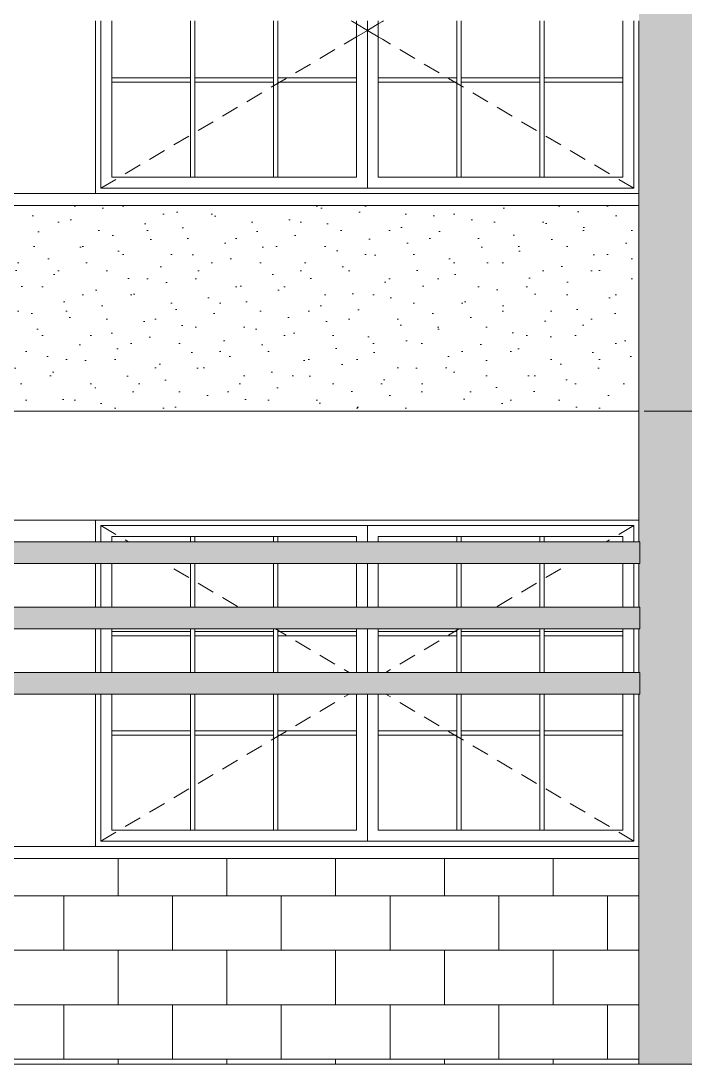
# Model space of a CAD drawing. Header units: millimetres. Extents: x 323482 to 503016, y 8175 to 72038.
# Drawn here: x 452803 to 455857, y 26477 to 31271 of the extents above; entities that cross this region are included whole.
import ezdxf

# ---------------------------------------------------------------- set-up
doc = ezdxf.new("R2010")
doc.units = ezdxf.units.MM
doc.header["$MEASUREMENT"] = 0
doc.linetypes.add('Hidden Line', pattern=[391.222223, 282.222223, -109])
doc.layers.add('2D Drafting - General_Pen_No__101', color=252, linetype='Continuous', lineweight=13)
doc.layers.add('Structural - Bearing_Pen_No__120', color=7, linetype='Continuous', lineweight=13)
doc.layers.add('2D Drafting - General_Pen_No__102', color=7, linetype='Continuous', lineweight=13, true_color=0xcccccc)
doc.layers.add('Structural - Bearing_Pen_No__83', color=7, linetype='Continuous', lineweight=13, true_color=0xff9955)

msp = doc.modelspace()

# ---------------------------------------------------------------- hatches: boundary and pattern name
at = {"layer": '2D Drafting - General_Pen_No__101', "linetype": 'Continuous', "lineweight": 13}
h = msp.add_hatch(dxfattribs=at)
h.set_pattern_fill('RENDER', color=252, style=0, pattern_type=2)
h.set_pattern_definition([(45, (0, 350), (-111.36932, 111.36932), [0, -105, 0, -157.5]), (110, (350, 350), (148.00159, 53.86817), [0, -77, 0, -133])])
h.paths.add_polyline_path([(450294.9, 30422.4), (455644.6, 30422.4), (455644.6, 29477.2), (450294.9, 29477.2)])
h = msp.add_hatch(dxfattribs=at)
h.set_pattern_fill('BLOCK___RUNNING_BOND', color=252, style=0, pattern_type=2)
h.set_pattern_definition([(0, (0, 0), (0, 250), []), (90, (0, 0), (-500, 0), [250, -250]), (90, (250, 250), (-500, 0), [250, -250])])
h.paths.add_polyline_path([(450294.9, 27422.4), (455644.6, 27422.4), (455644.6, 26477.2), (450294.9, 26477.2)])
at = {"layer": '2D Drafting - General_Pen_No__102', "linetype": 'Continuous', "lineweight": 0, "true_color": 0xcccccc}
for points in [[(455644.6, 32262.8), (455894.6, 32262.8), (455894.6, 26477.2), (455644.6, 26477.2)], [(450298.9, 28777.2), (455649.1, 28777.2), (455649.1, 28877.2), (450298.9, 28877.2)], [(455649.1, 28477.2), (455649.1, 28577.2), (450298.9, 28577.2), (450298.9, 28477.2)], [(455649.1, 28277.2), (450298.9, 28277.2), (450298.9, 28177.2), (455649.1, 28177.2)]]:
    msp.add_hatch(color=254, dxfattribs=at).paths.add_polyline_path(points)

# ---------------------------------------------------------------- linework, layer by layer
at = {"layer": 'Structural - Bearing_Pen_No__120', "color": 7, "linetype": 'Continuous', "lineweight": 13}
for p, q in [((453146.1, 30477.2), (453146.1, 31271.1)), ((453171.1, 31271.1), (453171.1, 30552.2)), ((453221.1, 30552.2), (453221.1, 31271.1)), ((453582.7, 31271.1), (453582.7, 31008.9)), ((453602.7, 31008.9), (453602.7, 31271.1)), ((453964.4, 31271.1), (453964.4, 31008.9)), ((453984.4, 31008.9), (453984.4, 31271.1)), ((454321.9, 31271.1), (454327.2, 31267.9)), ((454327.2, 31267.9), (454346.1, 31256.8)), ((454346.1, 31271.1), (454346.1, 30552.2)), ((454346.1, 31256.8), (454396.1, 31227.2)), ((454396.1, 31271.1), (454396.1, 30552.2)), ((454446.1, 31256.8), (454396.1, 31227.2)), ((454446.1, 30552.2), (454446.1, 31271.1)), ((454464.9, 31267.9), (454446.1, 31256.8)), ((454470.3, 31271.1), (454464.9, 31267.9)), ((454807.7, 31271.1), (454807.7, 31008.9)), ((454827.7, 31008.9), (454827.7, 31271.1)), ((455189.4, 31271.1), (455189.4, 31008.9)), ((455209.4, 31008.9), (455209.4, 31271.1)), ((455571.1, 31271.1), (455571.1, 30552.2)), ((455621.1, 30552.2), (455621.1, 31271.1)), ((455644.6, 29477.2), (455644.6, 31271.1)), ((454346.1, 31197.6), (454396.1, 31227.2)), ((454446.1, 31197.6), (454396.1, 31227.2)), ((454289.8, 31164.3), (454327.2, 31186.4)), ((454327.2, 31186.4), (454346.1, 31197.6)), ((454464.9, 31186.4), (454446.1, 31197.6)), ((454502.3, 31164.3), (454464.9, 31186.4)), ((454177.9, 31098.1), (454246.8, 31138.8)), ((454614.2, 31098.1), (454545.3, 31138.8)), ((454066.1, 31031.9), (454134.9, 31072.6)), ((454726.1, 31031.9), (454657.2, 31072.6)), ((453582.7, 31008.9), (453221.1, 31008.9)), ((453221.1, 30988.9), (453582.7, 30988.9)), ((453582.7, 30988.9), (453582.7, 31008.9)), ((453582.7, 30988.9), (453582.7, 30552.2)), ((453964.4, 31008.9), (453602.7, 31008.9)), ((453602.7, 31008.9), (453602.7, 30988.9)), ((453602.7, 30552.2), (453602.7, 30988.9)), ((453602.7, 30988.9), (453964.4, 30988.9)), ((453954.2, 30965.7), (454023, 31006.4)), ((453964.4, 30988.9), (453964.4, 31008.9)), ((453964.4, 30988.9), (453964.4, 30552.2)), ((454346.1, 31008.9), (453984.4, 31008.9)), ((453984.4, 31008.9), (453984.4, 30988.9)), ((453984.4, 30552.2), (453984.4, 30988.9)), ((453984.4, 30988.9), (454346.1, 30988.9)), ((454807.7, 31008.9), (454446.1, 31008.9)), ((454446.1, 30988.9), (454807.7, 30988.9)), ((454837.9, 30965.7), (454769.1, 31006.4)), ((454807.7, 30988.9), (454807.7, 31008.9)), ((454807.7, 30988.9), (454807.7, 30552.2)), ((455189.4, 31008.9), (454827.7, 31008.9)), ((454827.7, 31008.9), (454827.7, 30988.9)), ((454827.7, 30552.2), (454827.7, 30988.9)), ((454827.7, 30988.9), (455189.4, 30988.9)), ((455189.4, 30988.9), (455189.4, 31008.9)), ((455189.4, 30988.9), (455189.4, 30552.2)), ((455571.1, 31008.9), (455209.4, 31008.9)), ((455209.4, 31008.9), (455209.4, 30988.9)), ((455209.4, 30552.2), (455209.4, 30988.9)), ((455209.4, 30988.9), (455571.1, 30988.9)), ((453842.3, 30899.5), (453911.2, 30940.2)), ((454949.8, 30899.5), (454881, 30940.2)), ((453730.4, 30833.2), (453799.3, 30874)), ((455061.7, 30833.2), (454992.8, 30874)), ((453618.6, 30767), (453687.4, 30807.8)), ((455173.6, 30767), (455104.7, 30807.8)), ((453506.7, 30700.8), (453575.5, 30741.6)), ((455285.4, 30700.8), (455216.6, 30741.6)), ((453394.8, 30634.6), (453463.7, 30675.4)), ((455397.3, 30634.6), (455328.5, 30675.4)), ((453282.9, 30568.4), (453351.8, 30609.1)), ((455509.2, 30568.4), (455440.3, 30609.1)), ((453171.1, 30552.2), (453171.1, 30502.2)), ((453171.1, 30502.2), (453239.9, 30542.9)), ((454346.1, 30552.2), (453221.1, 30552.2)), ((454396.1, 30552.2), (454396.1, 30502.2)), ((455571.1, 30552.2), (454446.1, 30552.2)), ((455621.1, 30502.2), (455552.2, 30542.9)), ((455621.1, 30502.2), (455621.1, 30552.2)), ((453171.1, 30502.2), (454396.1, 30502.2)), ((454396.1, 30502.2), (455621.1, 30502.2)), ((450296.2, 30477.2), (455644.6, 30477.2)), ((455644.6, 30477.2), (453146.1, 30477.2)), ((455644.6, 30477.2), (455644.6, 30422.4)), ((455644.6, 30422.4), (450296.2, 30422.4)), ((455644.6, 29477.2), (450294.6, 29477.2)), ((455644.6, 28877.2), (455644.6, 29477.2)), ((450296.2, 28977.2), (455644.6, 28977.2)), ((453146.1, 28877.2), (453146.1, 28977.2)), ((453146.1, 28977.2), (455644.6, 28977.2)), ((453171.1, 28952.2), (453171.1, 28902.2)), ((454396.1, 28952.2), (453171.1, 28952.2)), ((453171.1, 28952.2), (453239.9, 28911.4)), ((454396.1, 28952.2), (454396.1, 28902.2)), ((455621.1, 28952.2), (454396.1, 28952.2)), ((455621.1, 28952.2), (455552.2, 28911.4)), ((455621.1, 28902.2), (455621.1, 28952.2)), ((450298.9, 28877.2), (455649.1, 28877.2)), ((453171.1, 28902.2), (453171.1, 28877.2)), ((453221.1, 28877.2), (453221.1, 28902.2)), ((453221.1, 28902.2), (454346.1, 28902.2)), ((453282.9, 28886), (453297.8, 28877.2)), ((453582.7, 28902.2), (453582.7, 28877.2)), ((453602.7, 28877.2), (453602.7, 28902.2)), ((453964.4, 28902.2), (453964.4, 28877.2)), ((453984.4, 28877.2), (453984.4, 28902.2)), ((454346.1, 28902.2), (454346.1, 28877.2)), ((454396.1, 28902.2), (454396.1, 28877.2)), ((454446.1, 28877.2), (454446.1, 28902.2)), ((454446.1, 28902.2), (455571.1, 28902.2)), ((454807.7, 28902.2), (454807.7, 28877.2)), ((454827.7, 28877.2), (454827.7, 28902.2)), ((455189.4, 28902.2), (455189.4, 28877.2)), ((455209.4, 28877.2), (455209.4, 28902.2)), ((455509.2, 28886), (455494.3, 28877.2)), ((455571.1, 28902.2), (455571.1, 28877.2)), ((455621.1, 28877.2), (455621.1, 28902.2)), ((455649.1, 28777.2), (455649.1, 28877.2)), ((450298.9, 28777.2), (455649.1, 28777.2)), ((453146.1, 28577.2), (453146.1, 28777.2)), ((453171.1, 28777.2), (453171.1, 28577.2)), ((453221.1, 28577.2), (453221.1, 28777.2)), ((453582.7, 28777.2), (453582.7, 28577.2)), ((453602.7, 28577.2), (453602.7, 28777.2)), ((453964.4, 28777.2), (453964.4, 28577.2)), ((453984.4, 28577.2), (453984.4, 28777.2)), ((454346.1, 28777.2), (454346.1, 28577.2)), ((454396.1, 28777.2), (454396.1, 28577.2)), ((454446.1, 28577.2), (454446.1, 28777.2)), ((454807.7, 28777.2), (454807.7, 28577.2)), ((454827.7, 28577.2), (454827.7, 28777.2)), ((455189.4, 28777.2), (455189.4, 28577.2)), ((455209.4, 28577.2), (455209.4, 28777.2)), ((455571.1, 28777.2), (455571.1, 28577.2)), ((455621.1, 28577.2), (455621.1, 28777.2)), ((455644.6, 28577.2), (455644.6, 28777.2)), ((453506.7, 28753.5), (453575.5, 28712.8)), ((455285.4, 28753.5), (455216.6, 28712.8)), ((453618.6, 28687.3), (453687.4, 28646.6)), ((455173.6, 28687.3), (455104.7, 28646.6)), ((453730.4, 28621.1), (453799.3, 28580.4)), ((455061.7, 28621.1), (454992.8, 28580.4)), ((450298.9, 28577.2), (455649.1, 28577.2)), ((455649.1, 28477.2), (455649.1, 28577.2)), ((450298.9, 28477.2), (455649.1, 28477.2)), ((453146.1, 28277.2), (453146.1, 28477.2)), ((453171.1, 28477.2), (453171.1, 28277.2)), ((453221.1, 28277.2), (453221.1, 28477.2)), ((453582.7, 28477.2), (453582.7, 28465.5)), ((453602.7, 28465.5), (453602.7, 28477.2)), ((453964.4, 28477.2), (453964.4, 28465.5)), ((453973.6, 28477.2), (454023, 28448)), ((453984.4, 28465.5), (453984.4, 28477.2)), ((454346.1, 28477.2), (454346.1, 28277.2)), ((454396.1, 28477.2), (454396.1, 28277.2)), ((454446.1, 28277.2), (454446.1, 28477.2)), ((454818.5, 28477.2), (454769.1, 28448)), ((454807.7, 28477.2), (454807.7, 28465.5)), ((454827.7, 28465.5), (454827.7, 28477.2)), ((455189.4, 28477.2), (455189.4, 28465.5)), ((455209.4, 28465.5), (455209.4, 28477.2)), ((455571.1, 28477.2), (455571.1, 28277.2)), ((455621.1, 28277.2), (455621.1, 28477.2)), ((455644.6, 28277.2), (455644.6, 28477.2)), ((453582.7, 28465.5), (453221.1, 28465.5)), ((453221.1, 28445.5), (453582.7, 28445.5)), ((453582.7, 28445.5), (453582.7, 28465.5)), ((453582.7, 28445.5), (453582.7, 28277.2)), ((453964.4, 28465.5), (453602.7, 28465.5)), ((453602.7, 28465.5), (453602.7, 28445.5)), ((453602.7, 28277.2), (453602.7, 28445.5)), ((453602.7, 28445.5), (453964.4, 28445.5)), ((453964.4, 28445.5), (453964.4, 28465.5)), ((453964.4, 28445.5), (453964.4, 28277.2)), ((454346.1, 28465.5), (453984.4, 28465.5)), ((453984.4, 28465.5), (453984.4, 28445.5)), ((453984.4, 28277.2), (453984.4, 28445.5)), ((453984.4, 28445.5), (454346.1, 28445.5)), ((454807.7, 28465.5), (454446.1, 28465.5)), ((454446.1, 28445.5), (454807.7, 28445.5)), ((454807.7, 28445.5), (454807.7, 28465.5)), ((454807.7, 28445.5), (454807.7, 28277.2)), ((455189.4, 28465.5), (454827.7, 28465.5)), ((454827.7, 28465.5), (454827.7, 28445.5)), ((454827.7, 28277.2), (454827.7, 28445.5)), ((454827.7, 28445.5), (455189.4, 28445.5)), ((455189.4, 28445.5), (455189.4, 28465.5)), ((455189.4, 28445.5), (455189.4, 28277.2)), ((455571.1, 28465.5), (455209.4, 28465.5)), ((455209.4, 28465.5), (455209.4, 28445.5)), ((455209.4, 28277.2), (455209.4, 28445.5)), ((455209.4, 28445.5), (455571.1, 28445.5)), ((454066.1, 28422.5), (454134.9, 28381.7)), ((454726.1, 28422.5), (454657.2, 28381.7)), ((454177.9, 28356.3), (454246.8, 28315.5)), ((454614.2, 28356.3), (454545.3, 28315.5)), ((454289.8, 28290.1), (454311.6, 28277.2)), ((454502.3, 28290.1), (454480.5, 28277.2)), ((450298.9, 28277.2), (455649.1, 28277.2)), ((455649.1, 28177.2), (455649.1, 28277.2)), ((450298.9, 28177.2), (455649.1, 28177.2)), ((453146.1, 27477.2), (453146.1, 28177.2)), ((453171.1, 28177.2), (453171.1, 27552.2)), ((453221.1, 27552.2), (453221.1, 28177.2)), ((453582.7, 28177.2), (453582.7, 28008.9)), ((453602.7, 28008.9), (453602.7, 28177.2)), ((453964.4, 28177.2), (453964.4, 28008.9)), ((453984.4, 28008.9), (453984.4, 28177.2)), ((454289.8, 28164.3), (454311.6, 28177.2)), ((454346.1, 28177.2), (454346.1, 27552.2)), ((454396.1, 28177.2), (454396.1, 27552.2)), ((454446.1, 27552.2), (454446.1, 28177.2)), ((454502.3, 28164.3), (454480.5, 28177.2)), ((454807.7, 28177.2), (454807.7, 28008.9)), ((454827.7, 28008.9), (454827.7, 28177.2)), ((455189.4, 28177.2), (455189.4, 28008.9)), ((455209.4, 28008.9), (455209.4, 28177.2)), ((455571.1, 28177.2), (455571.1, 27552.2)), ((455621.1, 27552.2), (455621.1, 28177.2)), ((455644.6, 26477.2), (455644.6, 28177.2)), ((454177.9, 28098.1), (454246.8, 28138.8)), ((454614.2, 28098.1), (454545.3, 28138.8)), ((454066.1, 28031.9), (454134.9, 28072.6)), ((454726.1, 28031.9), (454657.2, 28072.6)), ((453582.7, 28008.9), (453221.1, 28008.9)), ((453582.7, 27988.9), (453582.7, 28008.9)), ((453964.4, 28008.9), (453602.7, 28008.9)), ((453602.7, 28008.9), (453602.7, 27988.9)), ((453954.2, 27965.7), (454023, 28006.4)), ((453964.4, 27988.9), (453964.4, 28008.9)), ((454346.1, 28008.9), (453984.4, 28008.9)), ((453984.4, 28008.9), (453984.4, 27988.9)), ((454807.7, 28008.9), (454446.1, 28008.9)), ((454837.9, 27965.7), (454769.1, 28006.4)), ((454807.7, 27988.9), (454807.7, 28008.9)), ((455189.4, 28008.9), (454827.7, 28008.9)), ((454827.7, 28008.9), (454827.7, 27988.9)), ((455189.4, 27988.9), (455189.4, 28008.9)), ((455571.1, 28008.9), (455209.4, 28008.9)), ((455209.4, 28008.9), (455209.4, 27988.9)), ((453221.1, 27988.9), (453582.7, 27988.9)), ((453582.7, 27988.9), (453582.7, 27552.2)), ((453602.7, 27552.2), (453602.7, 27988.9)), ((453602.7, 27988.9), (453964.4, 27988.9)), ((453964.4, 27988.9), (453964.4, 27552.2)), ((453984.4, 27552.2), (453984.4, 27988.9)), ((453984.4, 27988.9), (454346.1, 27988.9)), ((454446.1, 27988.9), (454807.7, 27988.9)), ((454807.7, 27988.9), (454807.7, 27552.2)), ((454827.7, 27552.2), (454827.7, 27988.9)), ((454827.7, 27988.9), (455189.4, 27988.9)), ((455189.4, 27988.9), (455189.4, 27552.2)), ((455209.4, 27552.2), (455209.4, 27988.9)), ((455209.4, 27988.9), (455571.1, 27988.9)), ((453842.3, 27899.5), (453911.2, 27940.2)), ((454949.8, 27899.5), (454881, 27940.2)), ((453730.4, 27833.2), (453799.3, 27874)), ((455061.7, 27833.2), (454992.8, 27874)), ((453618.6, 27767), (453687.4, 27807.8)), ((455173.6, 27767), (455104.7, 27807.8)), ((453506.7, 27700.8), (453575.5, 27741.6)), ((455285.4, 27700.8), (455216.6, 27741.6)), ((453394.8, 27634.6), (453463.7, 27675.4)), ((455397.3, 27634.6), (455328.5, 27675.4)), ((453282.9, 27568.4), (453351.8, 27609.1)), ((455509.2, 27568.4), (455440.3, 27609.1)), ((453171.1, 27552.2), (453171.1, 27502.2)), ((453171.1, 27502.2), (453239.9, 27542.9)), ((454346.1, 27552.2), (453221.1, 27552.2)), ((454396.1, 27552.2), (454396.1, 27502.2)), ((455571.1, 27552.2), (454446.1, 27552.2)), ((455621.1, 27502.2), (455552.2, 27542.9)), ((455621.1, 27502.2), (455621.1, 27552.2)), ((450296.2, 27477.2), (455644.6, 27477.2)), ((455644.6, 27477.2), (453146.1, 27477.2)), ((453171.1, 27502.2), (454396.1, 27502.2)), ((454396.1, 27502.2), (455621.1, 27502.2)), ((455644.6, 27477.2), (455644.6, 27422.4)), ((455644.6, 27422.4), (450296.2, 27422.4)), ((476522.3, 26477.2), (448582.1, 26477.2)), ((461244.3, 26477.2), (450044.6, 26477.2)), ((455644.6, 26477.2), (455894.6, 26477.2))]:
    msp.add_line(p, q, dxfattribs=at)
at = {"layer": 'Structural - Bearing_Pen_No__83', "color": 21, "linetype": 'Hidden Line', "lineweight": 13, "true_color": 0xff9955}
for p, q in [((499376.9, 29477.2), (447887.3, 29477.2)), ((499376.9, 26477.2), (447887.3, 26477.2))]:
    msp.add_line(p, q, dxfattribs=at)

doc.saveas('drawing.dxf')
